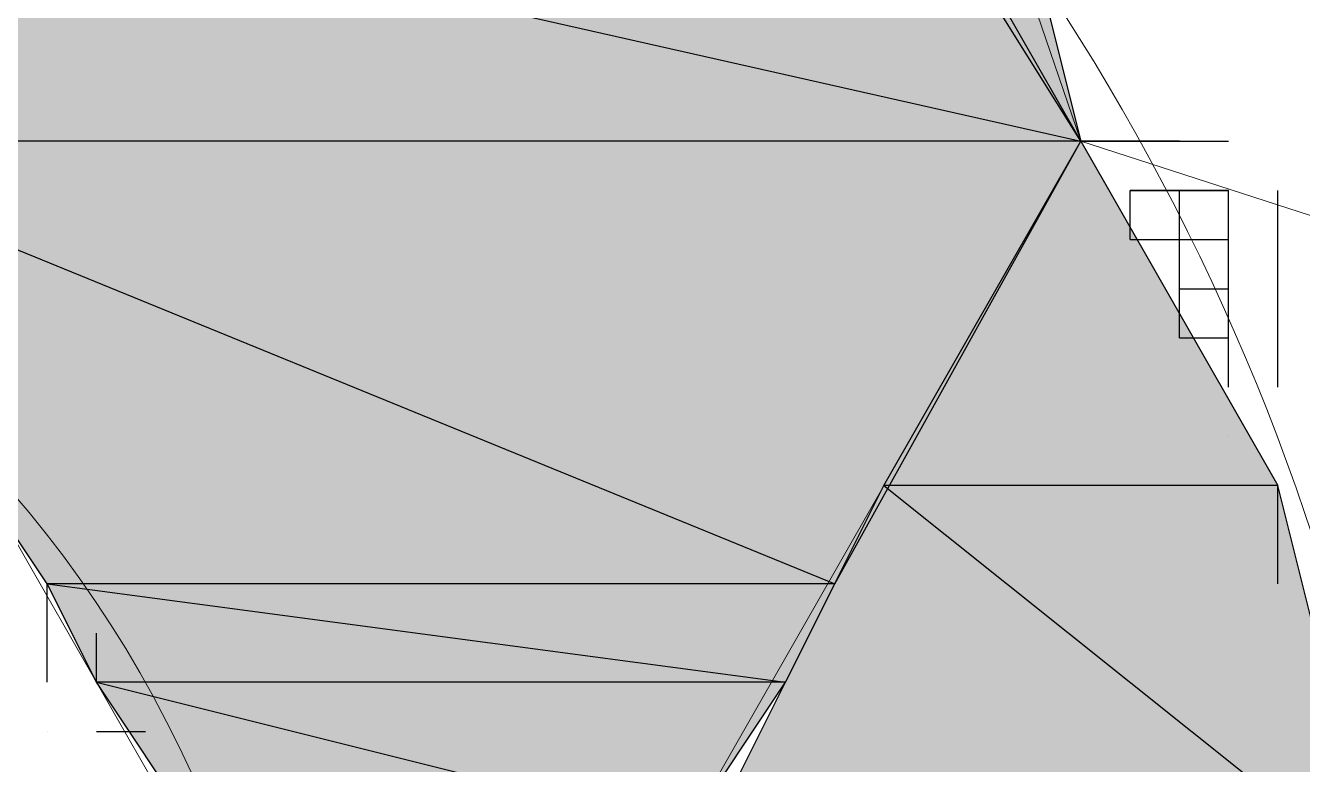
# Model space of a CAD drawing. Header units: millimetres. Extents: x 6 to 745025, y -1528 to 119936.
# Drawn here: x 181.775 to 182.873, y 110.306 to 110.942 of the extents above; entities that cross this region are included whole.
import ezdxf

# ---------------------------------------------------------------- set-up
doc = ezdxf.new("R2010")
doc.units = ezdxf.units.MM
doc.header["$MEASUREMENT"] = 0
doc.layers.get('0').update_dxf_attribs({"linetype": 'CONTINUOUS'})

msp = doc.modelspace()

# ---------------------------------------------------------------- hatches: boundary and pattern name
at = {"true_color": 0x000005}
h = msp.add_hatch(color=0, dxfattribs=at)
h.paths.add_polyline_path([(182.2168, 111.4354), (182.4708, 111.1814), (182.5978, 111.1814)])
h.paths.add_polyline_path([(182.4708, 111.1814), (182.5978, 111.1814), (182.6824, 110.8428)])
at = {"true_color": 0x000003}
h = msp.add_hatch(color=0, dxfattribs=at)
h.paths.add_polyline_path([(182.5131, 111.1391), (181.3701, 111.1391), (182.6824, 110.8428)])
h.paths.add_polyline_path([(181.3701, 111.1391), (182.6824, 110.8428), (181.5394, 110.8428)])
at = {"true_color": 0x000006}
h = msp.add_hatch(color=0, dxfattribs=at)
h.paths.add_polyline_path([(182.6824, 110.8428), (181.5394, 110.8428), (182.4708, 110.4618)])
h.paths.add_polyline_path([(181.5394, 110.8428), (182.4708, 110.4618), (181.7934, 110.4618)])
at = {"true_color": 0x000003}
msp.add_hatch(color=0, dxfattribs=at).paths.add_polyline_path([(182.6824, 110.8428), (182.8518, 110.5464), (182.5131, 110.5464)])
h = msp.add_hatch(color=0, dxfattribs=at)
h.paths.add_polyline_path([(182.8518, 110.5464), (182.5131, 110.5464), (182.9364, 110.2078)])
h.paths.add_polyline_path([(182.5131, 110.5464), (182.9364, 110.2078), (182.3438, 110.2078)])
at = {"true_color": 0x000006}
h = msp.add_hatch(color=0, dxfattribs=at)
h.paths.add_polyline_path([(182.4708, 110.4618), (181.7934, 110.4618), (182.4284, 110.3771)])
h.paths.add_polyline_path([(181.7934, 110.4618), (182.4284, 110.3771), (181.8358, 110.3771)])
h = msp.add_hatch(color=0, dxfattribs=at)
h.paths.add_polyline_path([(182.4284, 110.3771), (181.8358, 110.3771), (182.3438, 110.2501)])
h.paths.add_polyline_path([(181.8358, 110.3771), (182.3438, 110.2501), (181.9204, 110.2501)])

# ---------------------------------------------------------------- linework, layer by layer
at = {"color": 0, "linetype": 'Continuous', "lineweight": 25, "true_color": 0x000005}
for p, q in [((182.6824, 110.8428), (182.6824, 110.8428)), ((182.7248, 110.8428), (182.7248, 110.8428)), ((182.7248, 110.8428), (182.7248, 110.8428)), ((182.7248, 110.8428), (182.7248, 110.8428)), ((182.7248, 110.8428), (182.7248, 110.8428)), ((182.7248, 110.8428), (182.7248, 110.8428)), ((182.7248, 110.8428), (182.7248, 110.8428)), ((182.7248, 110.8428), (182.7248, 110.8428)), ((182.7671, 110.8428), (182.7671, 110.8428)), ((182.7671, 110.8428), (182.7671, 110.8428)), ((182.7671, 110.8428), (182.7671, 110.8428)), ((182.7671, 110.8428), (182.7671, 110.8428)), ((182.7671, 110.8428), (182.7671, 110.8428)), ((182.7671, 110.8428), (182.7671, 110.8428)), ((182.7671, 110.8428), (182.7671, 110.8428)), ((182.8094, 110.8428), (182.8094, 110.8428)), ((182.8094, 110.8428), (182.8094, 110.8428)), ((182.8094, 110.8428), (182.8094, 110.8428)), ((182.7248, 110.8004), (182.7248, 110.8004)), ((182.7248, 110.8004), (182.7248, 110.8004)), ((182.7248, 110.8004), (182.7248, 110.8004)), ((182.7248, 110.8004), (182.7248, 110.8004)), ((182.7248, 110.7581), (182.7248, 110.8004)), ((182.7671, 110.7581), (182.7671, 110.8004)), ((182.7671, 110.7581), (182.7671, 110.8004)), ((182.7671, 110.7581), (182.7671, 110.8004)), ((182.8518, 110.8004), (182.8518, 110.8004)), ((182.8518, 110.8004), (182.8518, 110.8004)), ((182.8518, 110.8004), (182.8518, 110.8004)), ((182.8518, 110.8004), (182.8518, 110.8004)), ((182.8518, 110.8004), (182.8518, 110.8004)), ((182.8518, 110.8004), (182.8518, 110.8004)), ((182.7671, 110.7581), (182.8094, 110.7581)), ((182.7671, 110.7581), (182.8094, 110.7581)), ((182.7671, 110.7581), (182.8094, 110.7581)), ((182.7671, 110.7581), (182.8094, 110.7581)), ((182.7671, 110.7581), (182.8094, 110.7581)), ((182.8518, 110.7581), (182.8518, 110.7581)), ((182.8518, 110.7581), (182.8518, 110.7581)), ((182.8518, 110.7581), (182.8518, 110.7581)), ((182.8518, 110.7581), (182.8518, 110.7581)), ((182.8518, 110.7581), (182.8518, 110.7581)), ((182.8518, 110.7581), (182.8518, 110.7581)), ((182.8518, 110.7581), (182.8518, 110.7581)), ((182.7671, 110.7158), (182.8094, 110.7158)), ((182.7671, 110.7158), (182.8094, 110.7158)), ((182.7671, 110.7158), (182.8094, 110.7158)), ((182.7671, 110.7158), (182.8094, 110.7158)), ((182.7671, 110.7158), (182.8094, 110.7158)), ((182.7671, 110.7158), (182.8094, 110.7158)), ((182.7671, 110.7158), (182.8094, 110.7158)), ((182.8518, 110.7158), (182.8518, 110.7158)), ((182.8518, 110.7158), (182.8518, 110.7158)), ((182.8518, 110.7158), (182.8518, 110.7158)), ((182.8518, 110.7158), (182.8518, 110.7158)), ((182.8518, 110.7158), (182.8518, 110.7158)), ((182.8518, 110.7158), (182.8518, 110.7158)), ((182.8518, 110.7158), (182.8518, 110.7158)), ((182.7671, 110.6734), (182.8094, 110.6734)), ((182.7671, 110.6734), (182.8094, 110.6734)), ((182.7671, 110.6734), (182.8094, 110.6734)), ((182.8094, 110.6734), (182.8094, 110.6734)), ((182.8094, 110.6734), (182.8094, 110.6734)), ((182.8094, 110.6734), (182.8094, 110.6734)), ((182.8094, 110.6734), (182.8094, 110.6734)), ((182.8518, 110.6734), (182.8518, 110.6734)), ((182.8518, 110.6734), (182.8518, 110.6734)), ((182.8518, 110.6734), (182.8518, 110.6734)), ((182.8518, 110.6734), (182.8518, 110.6734)), ((182.8518, 110.6734), (182.8518, 110.6734)), ((182.8518, 110.6734), (182.8518, 110.6734)), ((182.8518, 110.6734), (182.8518, 110.6734)), ((182.8094, 110.6311), (182.8094, 110.6311)), ((182.8094, 110.6311), (182.8094, 110.6311)), ((182.8094, 110.6311), (182.8094, 110.6311)), ((182.8094, 110.6311), (182.8094, 110.6311)), ((182.8094, 110.6311), (182.8094, 110.6311)), ((182.8094, 110.6311), (182.8094, 110.6311)), ((182.8094, 110.6311), (182.8094, 110.6311)), ((182.8094, 110.6311), (182.8094, 110.6311)), ((182.8518, 110.6311), (182.8518, 110.6311)), ((182.8518, 110.6311), (182.8518, 110.6311)), ((182.8518, 110.6311), (182.8518, 110.6311)), ((182.8518, 110.6311), (182.8518, 110.6311)), ((182.8518, 110.6311), (182.8518, 110.6311)), ((182.8518, 110.6311), (182.8518, 110.6311)), ((182.8518, 110.6311), (182.8518, 110.6311)), ((182.8518, 110.6311), (182.8518, 110.6311)), ((182.8094, 110.5888), (182.8094, 110.5888)), ((182.8094, 110.5888), (182.8094, 110.5888)), ((182.8094, 110.5888), (182.8094, 110.5888)), ((182.8094, 110.5888), (182.8094, 110.5888)), ((182.8094, 110.5888), (182.8094, 110.5888)), ((182.8094, 110.5888), (182.8094, 110.5888)), ((182.8094, 110.5888), (182.8094, 110.5888)), ((182.8518, 110.5888), (182.8518, 110.5888)), ((182.8518, 110.5888), (182.8518, 110.5888)), ((182.8518, 110.5888), (182.8518, 110.5888)), ((182.8518, 110.5888), (182.8518, 110.5888)), ((182.8518, 110.5888), (182.8518, 110.5888)), ((182.8518, 110.5888), (182.8518, 110.5888)), ((182.8518, 110.5888), (182.8518, 110.5888)), ((182.8518, 110.5888), (182.8518, 110.5888)), ((182.8518, 110.5888), (182.8518, 110.5888)), ((182.8518, 110.5888), (182.8518, 110.5888)), ((182.8518, 110.5888), (182.8518, 110.5888)), ((182.8518, 110.5888), (182.8518, 110.5888)), ((182.8518, 110.5888), (182.8518, 110.5888)), ((182.8518, 110.5888), (182.8518, 110.5888)), ((182.8518, 110.5464), (182.8518, 110.5464)), ((182.8518, 110.5464), (182.8518, 110.5464)), ((182.8518, 110.5464), (182.8518, 110.5464)), ((182.8518, 110.5464), (182.8518, 110.5464)), ((182.8518, 110.5464), (182.8518, 110.5464)), ((182.8518, 110.5464), (182.8518, 110.5464)), ((182.8518, 110.5464), (182.8518, 110.5464)), ((182.8518, 110.5464), (182.8518, 110.5464)), ((182.8518, 110.5464), (182.8518, 110.5464)), ((182.8518, 110.5464), (182.8518, 110.5464)), ((182.8518, 110.5041), (182.8518, 110.5464)), ((182.8518, 110.5041), (182.8518, 110.5464)), ((182.8518, 110.5041), (182.8518, 110.5041)), ((182.8518, 110.5041), (182.8518, 110.5041)), ((182.8518, 110.5041), (182.8518, 110.5041)), ((182.8518, 110.5041), (182.8518, 110.5041)), ((182.8518, 110.5041), (182.8518, 110.5041)), ((182.8518, 110.5041), (182.8518, 110.5041)), ((182.8518, 110.5041), (182.8518, 110.5041)), ((182.8518, 110.4618), (182.8518, 110.4618)), ((182.8518, 110.4618), (182.8518, 110.4618)), ((182.8518, 110.4618), (182.8518, 110.4618)), ((182.8518, 110.4618), (182.8518, 110.4618))]:
    msp.add_line(p, q, dxfattribs=at)
at = {"color": 0, "linetype": 'Continuous', "lineweight": 25, "true_color": 0x000001}
for p, q in [((181.7934, 110.4618), (181.7934, 110.4618)), ((181.7934, 110.4618), (181.7934, 110.4618)), ((181.7934, 110.4618), (181.7934, 110.4618)), ((181.7934, 110.4618), (181.7934, 110.4618)), ((181.7934, 110.4618), (181.7934, 110.4618)), ((181.7934, 110.4194), (181.7934, 110.4194)), ((181.7934, 110.4194), (181.7934, 110.4194)), ((181.7934, 110.4194), (181.7934, 110.4194)), ((181.7934, 110.4194), (181.7934, 110.4194)), ((181.7934, 110.4194), (181.7934, 110.4194)), ((181.7934, 110.4194), (181.7934, 110.4194)), ((181.7934, 110.4194), (181.7934, 110.4194)), ((181.7934, 110.3771), (181.7934, 110.4194)), ((181.7934, 110.3771), (181.7934, 110.4194)), ((181.7934, 110.3771), (181.7934, 110.4194)), ((181.8358, 110.4194), (181.8358, 110.4194)), ((181.8358, 110.3771), (181.8358, 110.4194)), ((181.7934, 110.3771), (181.7934, 110.3771)), ((181.7934, 110.3771), (181.7934, 110.3771)), ((181.7934, 110.3771), (181.7934, 110.3771)), ((181.7934, 110.3771), (181.7934, 110.3771)), ((181.7934, 110.3771), (181.7934, 110.3771)), ((181.7934, 110.3771), (181.7934, 110.3771)), ((181.7934, 110.3771), (181.7934, 110.3771)), ((181.7934, 110.3771), (181.7934, 110.3771)), ((181.8358, 110.3771), (181.8358, 110.3771)), ((181.8358, 110.3771), (181.8358, 110.3771)), ((181.8358, 110.3771), (181.8358, 110.3771)), ((181.8358, 110.3771), (181.8358, 110.3771)), ((181.8358, 110.3771), (181.8358, 110.3771)), ((181.8358, 110.3771), (181.8358, 110.3771)), ((181.8358, 110.3771), (181.8358, 110.3771)), ((181.8358, 110.3771), (181.8358, 110.3771)), ((181.8358, 110.3771), (181.8358, 110.3771)), ((181.8358, 110.3771), (181.8358, 110.3771)), ((181.8358, 110.3771), (181.8358, 110.3771)), ((181.8358, 110.3771), (181.8358, 110.3771)), ((181.7934, 110.3348), (181.7934, 110.3348)), ((181.7934, 110.3348), (181.7934, 110.3348)), ((181.7934, 110.3348), (181.7934, 110.3348)), ((181.7934, 110.3348), (181.7934, 110.3348)), ((181.7934, 110.3348), (181.7934, 110.3348)), ((181.7934, 110.3348), (181.7934, 110.3348)), ((181.7934, 110.3348), (181.7934, 110.3348)), ((181.7934, 110.3348), (181.7934, 110.3348)), ((181.7934, 110.3348), (181.7934, 110.3348)), ((181.7934, 110.3348), (181.7934, 110.3348)), ((181.7934, 110.3348), (181.7934, 110.3348)), ((181.7934, 110.3348), (181.7934, 110.3348)), ((181.7934, 110.3348), (181.7934, 110.3348)), ((181.7934, 110.3348), (181.7934, 110.3348)), ((181.8358, 110.3348), (181.8358, 110.3348)), ((181.8358, 110.3348), (181.8358, 110.3348)), ((181.8358, 110.3348), (181.8358, 110.3348)), ((181.8358, 110.3348), (181.8358, 110.3348)), ((181.8358, 110.3348), (181.8781, 110.3348)), ((181.8358, 110.3348), (181.8781, 110.3348)), ((181.8358, 110.3348), (181.8781, 110.3348)), ((181.8358, 110.3348), (181.8358, 110.3348)), ((181.8358, 110.3348), (181.8358, 110.3348)), ((181.8358, 110.3348), (181.8358, 110.3348)), ((181.8358, 110.3348), (181.8358, 110.3348)), ((181.8358, 110.3348), (181.8358, 110.3348)), ((181.8358, 110.3348), (181.8358, 110.3348)), ((181.8358, 110.3348), (181.8358, 110.3348)), ((181.8358, 110.3348), (181.8358, 110.3348)), ((181.8781, 110.3348), (181.8781, 110.3348))]:
    msp.add_line(p, q, dxfattribs=at)
at = {"color": 0, "linetype": 'Continuous', "lineweight": 25, "true_color": 0x000002}
msp.add_line((181.7934, 110.4618), (181.7934, 110.4618), dxfattribs=at)
msp.add_line((181.7934, 110.4618), (181.7934, 110.4618), dxfattribs=at)
msp.add_line((181.7934, 110.4618), (181.7934, 110.4618), dxfattribs=at)
at = {"color": 0, "linetype": 'Continuous', "lineweight": 18, "true_color": 0x000003}
for points in [[(182.6824, 110.8428), (180.9891, 115.7958), (179.2958, 110.8428)], [(180.9891, 107.8794), (182.6824, 110.8428), (179.2958, 110.8428), (180.9891, 107.9218)], [(182.6824, 108.8954), (185.6881, 109.8691), (182.6824, 110.8428)]]:
    msp.add_lwpolyline(points, dxfattribs=at)
msp.add_lwpolyline([(180.9891, 111.8588), (179.2958, 108.8954), (182.6824, 108.8954)], close=True, dxfattribs=at)
at = {"color": 0, "linetype": 'Continuous', "lineweight": -2, "true_color": 0x000005}
msp.add_lwpolyline([(182.4708, 111.1814), (182.5978, 111.1814), (182.6824, 110.8428)], close=True, dxfattribs=at)
at = {"color": 0, "linetype": 'Continuous', "lineweight": -2, "true_color": 0x000003}
for points in [[(182.5131, 111.1391), (181.3701, 111.1391), (182.6824, 110.8428)], [(181.3701, 111.1391), (182.6824, 110.8428), (181.5394, 110.8428)], [(182.6824, 110.8428), (182.8518, 110.5464), (182.5131, 110.5464)], [(182.5131, 110.5464), (182.9364, 110.2078), (182.3438, 110.2078)], [(182.8518, 110.5464), (182.5131, 110.5464), (182.9364, 110.2078)]]:
    msp.add_lwpolyline(points, close=True, dxfattribs=at)
at = {"color": 0, "linetype": 'Continuous', "lineweight": -2, "true_color": 0x000006}
for points in [[(182.6824, 110.8428), (181.5394, 110.8428), (182.4708, 110.4618)], [(181.5394, 110.8428), (182.4708, 110.4618), (181.7934, 110.4618)], [(182.4708, 110.4618), (181.7934, 110.4618), (182.4284, 110.3771)], [(181.7934, 110.4618), (182.4284, 110.3771), (181.8358, 110.3771)], [(182.4284, 110.3771), (181.8358, 110.3771), (182.3438, 110.2501)], [(181.8358, 110.3771), (182.3438, 110.2501), (181.9204, 110.2501)]]:
    msp.add_lwpolyline(points, close=True, dxfattribs=at)
at = {"color": 0, "linetype": 'Continuous', "lineweight": 25, "true_color": 0x000005}
for points in [[(182.6824, 110.8428), (182.7248, 110.8428)], [(182.8094, 110.8004), (182.7671, 110.8004), (182.7248, 110.8004), (182.7671, 110.8004)]]:
    msp.add_lwpolyline(points, close=True, dxfattribs=at)
for points in [[(182.7671, 110.8428), (182.7248, 110.8428), (182.7671, 110.8428), (182.7248, 110.8428), (182.7671, 110.8428), (182.8094, 110.8428)], [(182.7248, 110.8004), (182.7671, 110.8004), (182.8094, 110.8004)], [(182.7248, 110.8004), (182.7671, 110.8004), (182.8094, 110.8004)], [(182.7248, 110.8004), (182.7671, 110.8004), (182.8094, 110.8004)], [(182.7248, 110.8004), (182.7671, 110.8004), (182.8094, 110.8004)], [(182.7248, 110.8004), (182.7671, 110.8004), (182.8094, 110.8004)], [(182.7671, 110.7158), (182.7671, 110.7581), (182.7671, 110.8004)], [(182.7671, 110.7158), (182.7671, 110.7581), (182.7671, 110.8004)], [(182.7671, 110.7158), (182.7671, 110.7581), (182.7671, 110.8004)], [(182.7671, 110.6734), (182.7671, 110.7158), (182.7671, 110.7581), (182.7671, 110.8004)], [(182.8094, 110.6734), (182.8094, 110.7158), (182.8094, 110.7581), (182.8094, 110.8004)], [(182.8094, 110.6734), (182.8094, 110.7158), (182.8094, 110.7581), (182.8094, 110.8004)], [(182.8094, 110.6311), (182.8094, 110.6734), (182.8094, 110.7158), (182.8094, 110.7581), (182.8094, 110.8004)], [(182.8094, 110.6311), (182.8094, 110.6734), (182.8094, 110.7158), (182.8094, 110.7581), (182.8094, 110.8004)], [(182.8094, 110.6311), (182.8094, 110.6734), (182.8094, 110.7158), (182.8094, 110.7581), (182.8094, 110.8004)], [(182.8094, 110.6311), (182.8094, 110.6734), (182.8094, 110.7158), (182.8094, 110.7581), (182.8094, 110.8004)], [(182.8094, 110.6311), (182.8094, 110.6734), (182.8094, 110.7158), (182.8094, 110.7581), (182.8094, 110.8004)], [(182.8518, 110.6311), (182.8518, 110.6734), (182.8518, 110.7158), (182.8518, 110.7581), (182.8518, 110.8004)], [(182.8518, 110.6311), (182.8518, 110.6734), (182.8518, 110.7158), (182.8518, 110.7581), (182.8518, 110.8004)], [(182.8518, 110.6311), (182.8518, 110.6734), (182.8518, 110.7158), (182.8518, 110.7581), (182.8518, 110.8004)], [(182.8518, 110.6311), (182.8518, 110.6734), (182.8518, 110.7158), (182.8518, 110.7581), (182.8518, 110.8004)], [(182.8518, 110.6311), (182.8518, 110.6734), (182.8518, 110.7158), (182.8518, 110.7581), (182.8518, 110.8004)], [(182.8518, 110.6311), (182.8518, 110.6734), (182.8518, 110.7158), (182.8518, 110.7581), (182.8518, 110.8004)], [(182.8518, 110.6311), (182.8518, 110.6734), (182.8518, 110.7158), (182.8518, 110.7581), (182.8518, 110.8004)], [(182.7248, 110.7581), (182.7671, 110.7581), (182.8094, 110.7581)], [(182.7248, 110.7581), (182.7671, 110.7581), (182.8094, 110.7581)], [(182.8518, 110.4618), (182.8518, 110.5041), (182.8518, 110.5464)]]:
    msp.add_lwpolyline(points, dxfattribs=at)
at = {"color": 0, "linetype": 'Continuous', "lineweight": 25, "true_color": 0x000001}
msp.add_lwpolyline([(181.7934, 110.3771), (181.7934, 110.4194), (181.7934, 110.4618)], dxfattribs=at)
msp.add_lwpolyline([(181.7934, 110.3771), (181.7934, 110.4194), (181.7934, 110.4618)], dxfattribs=at)
msp.add_lwpolyline([(181.7934, 110.3771), (181.7934, 110.4194), (181.7934, 110.4618)], dxfattribs=at)
msp.add_lwpolyline([(181.7934, 110.3771), (181.7934, 110.4194), (181.7934, 110.4618)], dxfattribs=at)
at = {"color": 0, "linetype": 'Continuous', "lineweight": 18, "true_color": 0x000003}
for points in [[(182.9788, 109.8903), (182.9788, 110.9774), (182.0974, 111.8588), (181.0103, 111.8588)], [(182.0051, 109.8903), (182.0051, 110.4397), (181.5597, 110.8851), (181.0103, 110.8851)]]:
    msp.add_open_spline(points, degree=3, dxfattribs=at)

doc.saveas('drawing.dxf')
